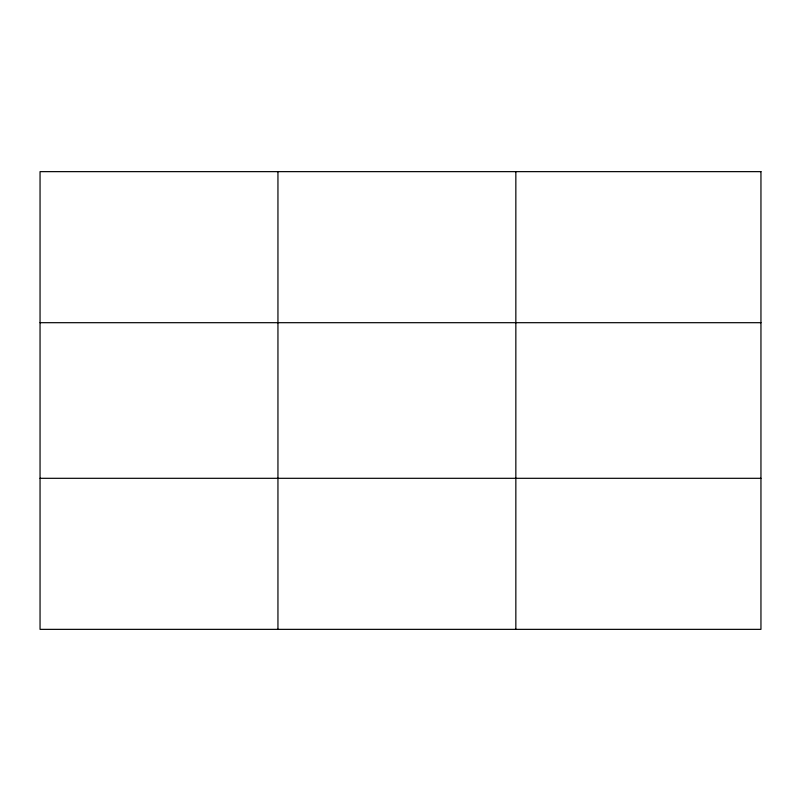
<?xml version="1.0" encoding="UTF-8"?>
<svg xmlns="http://www.w3.org/2000/svg" width="801" height="801" viewBox="0 0 801 801"><rect width="100%" height="100%" fill="white"/><g stroke="black" fill="none" stroke-linecap="round" stroke-linejoin="round"><path stroke-width="1.2" d="M277.947 629.356L277.947 171.644M515.844 629.356L515.844 171.644M40.05 322.693L760.95 322.693M40.05 478.307L760.95 478.307M760.95 171.644L40.05 171.644L40.05 629.356L760.95 629.356L760.95 171.644"/></g></svg>
